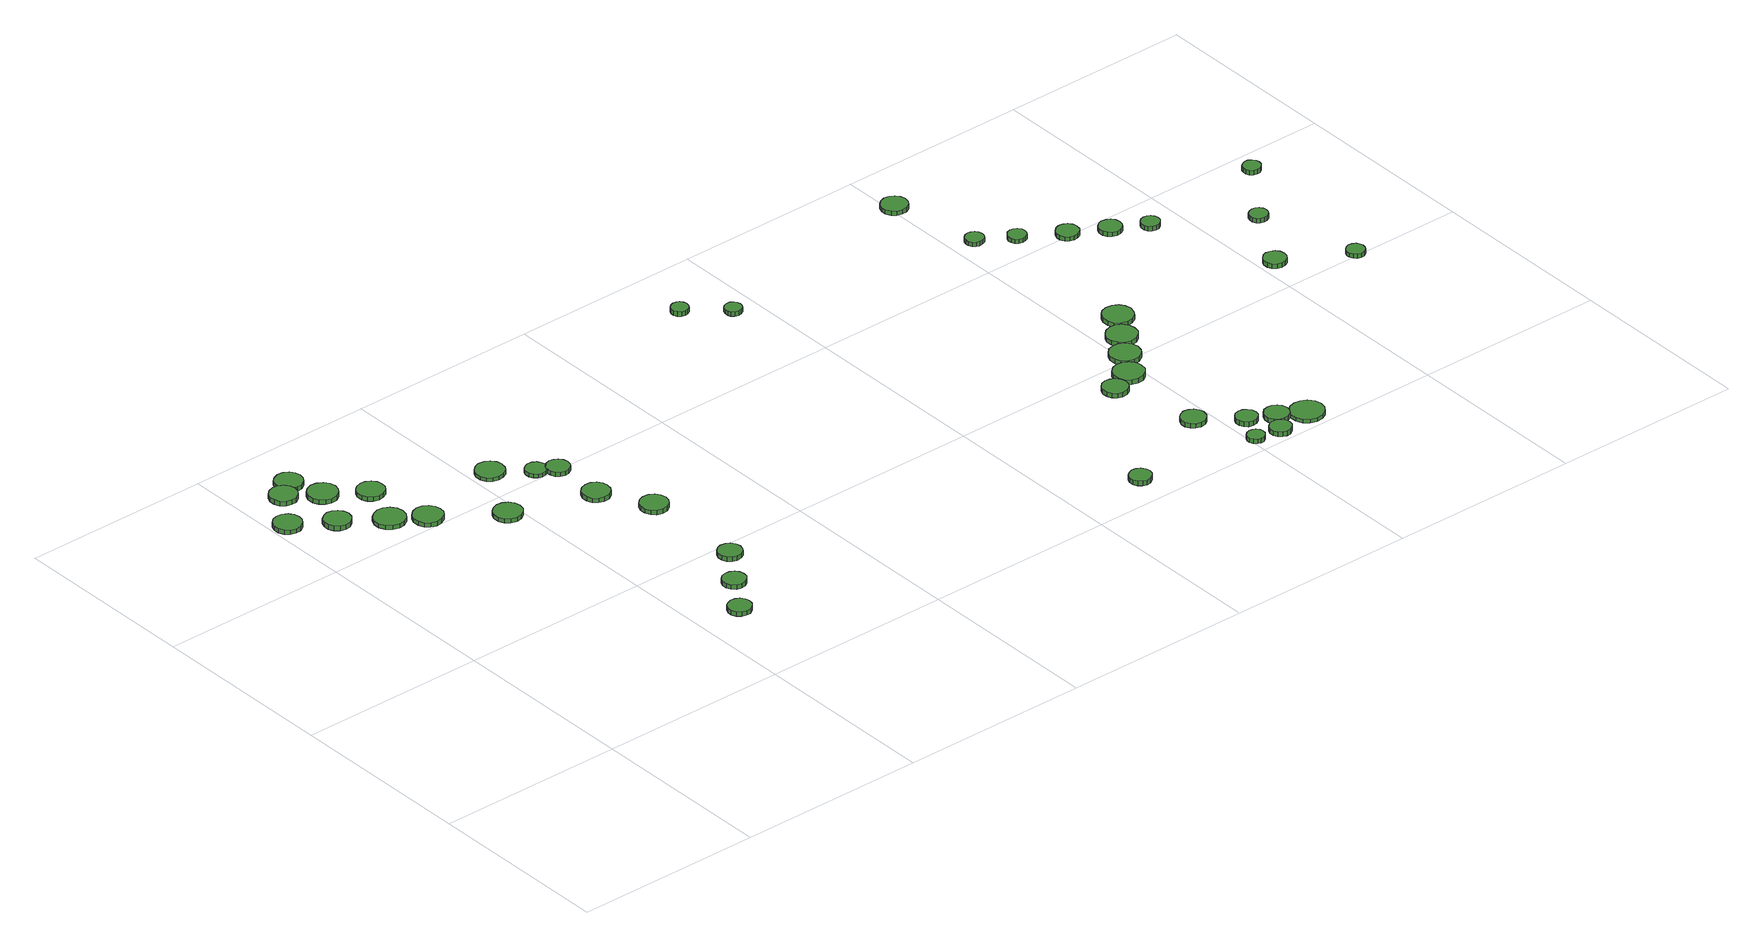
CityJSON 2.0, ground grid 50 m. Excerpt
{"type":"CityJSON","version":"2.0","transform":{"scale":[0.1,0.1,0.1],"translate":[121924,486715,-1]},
"CityObjects":{
"tree1":{"type":"SolitaryVegetationObject","attributes":{"function":"something"},"geometry":[{"type":"MultiSurface","lod":"1","boundaries":[[[0,1,2,3,4,5,6,7,8,9,10,11,12,13,14]],[[15,16,17,18,19,20,21,22,23,24,25,26,27,28,29]],[[0,29,28,1]],[[1,28,27,2]],[[2,27,26,3]],[[3,26,25,4]],[[4,25,24,5]],[[5,24,23,6]],[[6,23,22,7]],[[7,22,21,8]],[[8,21,20,9]],[[9,20,19,10]],[[10,19,18,11]],[[11,18,17,12]],[[12,17,16,13]],[[13,16,15,14]],[[14,15,29,0]]]}]},
"tree2":{"type":"SolitaryVegetationObject","attributes":{"function":"something"},"geometry":[{"type":"MultiSurface","lod":"1","boundaries":[[[30,31,32,33,34,35,36,37,38,39,40,41,42,43,44]],[[45,46,47,48,49,50,51,52,53,54,55,56,57,58,59]],[[30,59,58,31]],[[31,58,57,32]],[[32,57,56,33]],[[33,56,55,34]],[[34,55,54,35]],[[35,54,53,36]],[[36,53,52,37]],[[37,52,51,38]],[[38,51,50,39]],[[39,50,49,40]],[[40,49,48,41]],[[41,48,47,42]],[[42,47,46,43]],[[43,46,45,44]],[[44,45,59,30]]]}]},
"tree3":{"type":"SolitaryVegetationObject","attributes":{"function":"something"},"geometry":[{"type":"MultiSurface","lod":"1","boundaries":[[[60,61,62,63,64,65,66,67,68,69,70,71,72,73,74]],[[75,76,77,78,79,80,81,82,83,84,85,86,87,88,89]],[[60,89,88,61]],[[61,88,87,62]],[[62,87,86,63]],[[63,86,85,64]],[[64,85,84,65]],[[65,84,83,66]],[[66,83,82,67]],[[67,82,81,68]],[[68,81,80,69]],[[69,80,79,70]],[[70,79,78,71]],[[71,78,77,72]],[[72,77,76,73]],[[73,76,75,74]],[[74,75,89,60]]]}]},
"tree4":{"type":"SolitaryVegetationObject","attributes":{"function":"something"},"geometry":[{"type":"MultiSurface","lod":"1","boundaries":[[[90,91,92,93,94,95,96,97,98,99,100,101,102,103,104]],[[105,106,107,108,109,110,111,112,113,114,115,116,117,118,119]],[[90,119,118,91]],[[91,118,117,92]],[[92,117,116,93]],[[93,116,115,94]],[[94,115,114,95]],[[95,114,113,96]],[[96,113,112,97]],[[97,112,111,98]],[[98,111,110,99]],[[99,110,109,100]],[[100,109,108,101]],[[101,108,107,102]],[[102,107,106,103]],[[103,106,105,104]],[[104,105,119,90]]]}]},
"tree5":{"type":"SolitaryVegetationObject","attributes":{"function":"something"},"geometry":[{"type":"MultiSurface","lod":"1","boundaries":[[[120,121,122,123,124,125,126,127,128,129,130,131,132,133,134]],[[135,136,137,138,139,140,141,142,143,144,145,146,147,148,149]],[[120,149,148,121]],[[121,148,147,122]],[[122,147,146,123]],[[123,146,145,124]],[[124,145,144,125]],[[125,144,143,126]],[[126,143,142,127]],[[127,142,141,128]],[[128,141,140,129]],[[129,140,139,130]],[[130,139,138,131]],[[131,138,137,132]],[[132,137,136,133]],[[133,136,135,134]],[[134,135,149,120]]]}]},
"tree6":{"type":"SolitaryVegetationObject","attributes":{"function":"something"},"geometry":[{"type":"MultiSurface","lod":"1","boundaries":[[[150,151,152,153,154,155,156,157,158,159,160,161,162,163,164]],[[165,166,167,168,169,170,171,172,173,174,175,176,177,178,179]],[[150,179,178,151]],[[151,178,177,152]],[[152,177,176,153]],[[153,176,175,154]],[[154,175,174,155]],[[155,174,173,156]],[[156,173,172,157]],[[157,172,171,158]],[[158,171,170,159]],[[159,170,169,160]],[[160,169,168,161]],[[161,168,167,162]],[[162,167,166,163]],[[163,166,165,164]],[[164,165,179,150]]]}]},
"tree7":{"type":"SolitaryVegetationObject","attributes":{"function":"something"},"geometry":[{"type":"MultiSurface","lod":"1","boundaries":[[[180,181,182,183,184,185,186,187,188,189,190,191,192,193,194]],[[195,196,197,198,199,200,201,202,203,204,205,206,207,208,209]],[[180,209,208,181]],[[181,208,207,182]],[[182,207,206,183]],[[183,206,205,184]],[[184,205,204,185]],[[185,204,203,186]],[[186,203,202,187]],[[187,202,201,188]],[[188,201,200,189]],[[189,200,199,190]],[[190,199,198,191]],[[191,198,197,192]],[[192,197,196,193]],[[193,196,195,194]],[[194,195,209,180]]]}]},
"tree8":{"type":"SolitaryVegetationObject","attributes":{"function":"something"},"geometry":[{"type":"MultiSurface","lod":"1","boundaries":[[[210,211,212,213,214,215,216,217,218,219,220,221,222,223,224]],[[225,226,227,228,229,230,231,232,233,234,235,236,237,238,239]],[[210,239,238,211]],[[211,238,237,212]],[[212,237,236,213]],[[213,236,235,214]],[[214,235,234,215]],[[215,234,233,216]],[[216,233,232,217]],[[217,232,231,218]],[[218,231,230,219]],[[219,230,229,220]],[[220,229,228,221]],[[221,228,227,222]],[[222,227,226,223]],[[223,226,225,224]],[[224,225,239,210]]]}]},
"tree9":{"type":"SolitaryVegetationObject","attributes":{"function":"something"},"geometry":[{"type":"MultiSurface","lod":"1","boundaries":[[[240,241,242,243,244,245,246,247,248,249,250,251,252,253,254]],[[255,256,257,258,259,260,261,262,263,264,265,266,267,268,269]],[[240,269,268,241]],[[241,268,267,242]],[[242,267,266,243]],[[243,266,265,244]],[[244,265,264,245]],[[245,264,263,246]],[[246,263,262,247]],[[247,262,261,248]],[[248,261,260,249]],[[249,260,259,250]],[[250,259,258,251]],[[251,258,257,252]],[[252,257,256,253]],[[253,256,255,254]],[[254,255,269,240]]]}]},
"tree10":{"type":"SolitaryVegetationObject","attributes":{"function":"something"},"geometry":[{"type":"MultiSurface","lod":"1","boundaries":[[[270,271,272,273,274,275,276,277,278,279,280,281,282,283,284]],[[285,286,287,288,289,290,291,292,293,294,295,296,297,298,299]],[[270,299,298,271]],[[271,298,297,272]],[[272,297,296,273]],[[273,296,295,274]],[[274,295,294,275]],[[275,294,293,276]],[[276,293,292,277]],[[277,292,291,278]],[[278,291,290,279]],[[279,290,289,280]],[[280,289,288,281]],[[281,288,287,282]],[[282,287,286,283]],[[283,286,285,284]],[[284,285,299,270]]]}]},
"tree11":{"type":"SolitaryVegetationObject","attributes":{"function":"something"},"geometry":[{"type":"MultiSurface","lod":"1","boundaries":[[[300,301,302,303,304,305,306,307,308,309,310,311,312,313,314]],[[315,316,317,318,319,320,321,322,323,324,325,326,327,328,329]],[[300,329,328,301]],[[301,328,327,302]],[[302,327,326,303]],[[303,326,325,304]],[[304,325,324,305]],[[305,324,323,306]],[[306,323,322,307]],[[307,322,321,308]],[[308,321,320,309]],[[309,320,319,310]],[[310,319,318,311]],[[311,318,317,312]],[[312,317,316,313]],[[313,316,315,314]],[[314,315,329,300]]]}]},
"tree12":{"type":"SolitaryVegetationObject","attributes":{"function":"something"},"geometry":[{"type":"MultiSurface","lod":"1","boundaries":[[[330,331,332,333,334,335,336,337,338,339,340,341,342,343,344]],[[345,346,347,348,349,350,351,352,353,354,355,356,357,358,359]],[[330,359,358,331]],[[331,358,357,332]],[[332,357,356,333]],[[333,356,355,334]],[[334,355,354,335]],[[335,354,353,336]],[[336,353,352,337]],[[337,352,351,338]],[[338,351,350,339]],[[339,350,349,340]],[[340,349,348,341]],[[341,348,347,342]],[[342,347,346,343]],[[343,346,345,344]],[[344,345,359,330]]]}]},
"tree13":{"type":"SolitaryVegetationObject","attributes":{"function":"something"},"geometry":[{"type":"MultiSurface","lod":"1","boundaries":[[[360,361,362,363,364,365,366,367,368,369,370,371,372,373,374]],[[375,376,377,378,379,380,381,382,383,384,385,386,387,388,389]],[[360,389,388,361]],[[361,388,387,362]],[[362,387,386,363]],[[363,386,385,364]],[[364,385,384,365]],[[365,384,383,366]],[[366,383,382,367]],[[367,382,381,368]],[[368,381,380,369]],[[369,380,379,370]],[[370,379,378,371]],[[371,378,377,372]],[[372,377,376,373]],[[373,376,375,374]],[[374,375,389,360]]]}]},
"tree14":{"type":"SolitaryVegetationObject","attributes":{"function":"something"},"geometry":[{"type":"MultiSurface","lod":"1","boundaries":[[[390,391,392,393,394,395,396,397,398,399,400,401,402,403,404]],[[405,406,407,408,409,410,411,412,413,414,415,416,417,418,419]],[[390,419,418,391]],[[391,418,417,392]],[[392,417,416,393]],[[393,416,415,394]],[[394,415,414,395]],[[395,414,413,396]],[[396,413,412,397]],[[397,412,411,398]],[[398,411,410,399]],[[399,410,409,400]],[[400,409,408,401]],[[401,408,407,402]],[[402,407,406,403]],[[403,406,405,404]],[[404,405,419,390]]]}]},
"tree15":{"type":"SolitaryVegetationObject","attributes":{"function":"something"},"geometry":[{"type":"MultiSurface","lod":"1","boundaries":[[[420,421,422,423,424,425,426,427,428,429,430,431,432,433,434]],[[435,436,437,438,439,440,441,442,443,444,445,446,447,448,449]],[[420,449,448,421]],[[421,448,447,422]],[[422,447,446,423]],[[423,446,445,424]],[[424,445,444,425]],[[425,444,443,426]],[[426,443,442,427]],[[427,442,441,428]],[[428,441,440,429]],[[429,440,439,430]],[[430,439,438,431]],[[431,438,437,432]],[[432,437,436,433]],[[433,436,435,434]],[[434,435,449,420]]]}]},
"tree16":{"type":"SolitaryVegetationObject","attributes":{"function":"something"},"geometry":[{"type":"MultiSurface","lod":"1","boundaries":[[[450,451,452,453,454,455,456,457,458,459,460,461,462,463,464]],[[465,466,467,468,469,470,471,472,473,474,475,476,477,478,479]],[[450,479,478,451]],[[451,478,477,452]],[[452,477,476,453]],[[453,476,475,454]],[[454,475,474,455]],[[455,474,473,456]],[[456,473,472,457]],[[457,472,471,458]],[[458,471,470,459]],[[459,470,469,460]],[[460,469,468,461]],[[461,468,467,462]],[[462,467,466,463]],[[463,466,465,464]],[[464,465,479,450]]]}]},
"tree17":{"type":"SolitaryVegetationObject","attributes":{"function":"something"},"geometry":[{"type":"MultiSurface","lod":"1","boundaries":[[[480,481,482,483,484,485,486,487,488,489,490,491,492,493,494]],[[495,496,497,498,499,500,501,502,503,504,505,506,507,508,509]],[[480,509,508,481]],[[481,508,507,482]],[[482,507,506,483]],[[483,506,505,484]],[[484,505,504,485]],[[485,504,503,486]],[[486,503,502,487]],[[487,502,501,488]],[[488,501,500,489]],[[489,500,499,490]],[[490,499,498,491]],[[491,498,497,492]],[[492,497,496,493]],[[493,496,495,494]],[[494,495,509,480]]]}]},
"tree18":{"type":"SolitaryVegetationObject","attributes":{"function":"something"},"geometry":[{"type":"MultiSurface","lod":"1","boundaries":[[[510,511,512,513,514,515,516,517,518,519,520,521,522,523,524]],[[525,526,527,528,529,530,531,532,533,534,535,536,537,538,539]],[[510,539,538,511]],[[511,538,537,512]],[[512,537,536,513]],[[513,536,535,514]],[[514,535,534,515]],[[515,534,533,516]],[[516,533,532,517]],[[517,532,531,518]],[[518,531,530,519]],[[519,530,529,520]],[[520,529,528,521]],[[521,528,527,522]],[[522,527,526,523]],[[523,526,525,524]],[[524,525,539,510]]]}]},
"tree19":{"type":"SolitaryVegetationObject","attributes":{"function":"something"},"geometry":[{"type":"MultiSurface","lod":"1","boundaries":[[[540,541,542,543,544,545,546,547,548,549,550,551,552,553,554]],[[555,556,557,558,559,560,561,562,563,564,565,566,567,568,569]],[[540,569,568,541]],[[541,568,567,542]],[[542,567,566,543]],[[543,566,565,544]],[[544,565,564,545]],[[545,564,563,546]],[[546,563,562,547]],[[547,562,561,548]],[[548,561,560,549]],[[549,560,559,550]],[[550,559,558,551]],[[551,558,557,552]],[[552,557,556,553]],[[553,556,555,554]],[[554,555,569,540]]]}]},
"tree20":{"type":"SolitaryVegetationObject","attributes":{"function":"something"},"geometry":[{"type":"MultiSurface","lod":"1","boundaries":[[[570,571,572,573,574,575,576,577,578,579,580,581,582,583,584]],[[585,586,587,588,589,590,591,592,593,594,595,596,597,598,599]],[[570,599,598,571]],[[571,598,597,572]],[[572,597,596,573]],[[573,596,595,574]],[[574,595,594,575]],[[575,594,593,576]],[[576,593,592,577]],[[577,592,591,578]],[[578,591,590,579]],[[579,590,589,580]],[[580,589,588,581]],[[581,588,587,582]],[[582,587,586,583]],[[583,586,585,584]],[[584,585,599,570]]]}]},
"tree21":{"type":"SolitaryVegetationObject","attributes":{"function":"something"},"geometry":[{"type":"MultiSurface","lod":"1","boundaries":[[[600,601,602,603,604,605,606,607,608,609,610,611,612,613,614]],[[615,616,617,618,619,620,621,622,623,624,625,626,627,628,629]],[[600,629,628,601]],[[601,628,627,602]],[[602,627,626,603]],[[603,626,625,604]],[[604,625,624,605]],[[605,624,623,606]],[[606,623,622,607]],[[607,622,621,608]],[[608,621,620,609]],[[609,620,619,610]],[[610,619,618,611]],[[611,618,617,612]],[[612,617,616,613]],[[613,616,615,614]],[[614,615,629,600]]]}]},
"tree22":{"type":"SolitaryVegetationObject","attributes":{"function":"something"},"geometry":[{"type":"MultiSurface","lod":"1","boundaries":[[[630,631,632,633,634,635,636,637,638,639,640,641,642,643,644]],[[645,646,647,648,649,650,651,652,653,654,655,656,657,658,659]],[[630,659,658,631]],[[631,658,657,632]],[[632,657,656,633]],[[633,656,655,634]],[[634,655,654,635]],[[635,654,653,636]],[[636,653,652,637]],[[637,652,651,638]],[[638,651,650,639]],[[639,650,649,640]],[[640,649,648,641]],[[641,648,647,642]],[[642,647,646,643]],[[643,646,645,644]],[[644,645,659,630]]]}]},
"tree23":{"type":"SolitaryVegetationObject","attributes":{"function":"something"},"geometry":[{"type":"MultiSurface","lod":"1","boundaries":[[[660,661,662,663,664,665,666,667,668,669,670,671,672,673,674]],[[675,676,677,678,679,680,681,682,683,684,685,686,687,688,689]],[[660,689,688,661]],[[661,688,687,662]],[[662,687,686,663]],[[663,686,685,664]],[[664,685,684,665]],[[665,684,683,666]],[[666,683,682,667]],[[667,682,681,668]],[[668,681,680,669]],[[669,680,679,670]],[[670,679,678,671]],[[671,678,677,672]],[[672,677,676,673]],[[673,676,675,674]],[[674,675,689,660]]]}]},
"tree24":{"type":"SolitaryVegetationObject","attributes":{"function":"something"},"geometry":[{"type":"MultiSurface","lod":"1","boundaries":[[[690,691,692,693,694,695,696,697,698,699,700,701,702,703,704]],[[705,706,707,708,709,710,711,712,713,714,715,716,717,718,719]],[[690,719,718,691]],[[691,718,717,692]],[[692,717,716,693]],[[693,716,715,694]],[[694,715,714,695]],[[695,714,713,696]],[[696,713,712,697]],[[697,712,711,698]],[[698,711,710,699]],[[699,710,709,700]],[[700,709,708,701]],[[701,708,707,702]],[[702,707,706,703]],[[703,706,705,704]],[[704,705,719,690]]]}]},
"tree25":{"type":"SolitaryVegetationObject","attributes":{"function":"something"},"geometry":[{"type":"MultiSurface","lod":"1","boundaries":[[[720,721,722,723,724,725,726,727,728,729,730,731,732,733,734]],[[735,736,737,738,739,740,741,742,743,744,745,746,747,748,749]],[[720,749,748,721]],[[721,748,747,722]],[[722,747,746,723]],[[723,746,745,724]],[[724,745,744,725]],[[725,744,743,726]],[[726,743,742,727]],[[727,742,741,728]],[[728,741,740,729]],[[729,740,739,730]],[[730,739,738,731]],[[731,738,737,732]],[[732,737,736,733]],[[733,736,735,734]],[[734,735,749,720]]]}]},
"tree26":{"type":"SolitaryVegetationObject","attributes":{"function":"something"},"geometry":[{"type":"MultiSurface","lod":"1","boundaries":[[[750,751,752,753,754,755,756,757,758,759,760,761,762,763,764]],[[765,766,767,768,769,770,771,772,773,774,775,776,777,778,779]],[[750,779,778,751]],[[751,778,777,752]],[[752,777,776,753]],[[753,776,775,754]],[[754,775,774,755]],[[755,774,773,756]],[[756,773,772,757]],[[757,772,771,758]],[[758,771,770,759]],[[759,770,769,760]],[[760,769,768,761]],[[761,768,767,762]],[[762,767,766,763]],[[763,766,765,764]],[[764,765,779,750]]]}]},
"tree27":{"type":"SolitaryVegetationObject","attributes":{"function":"something"},"geometry":[{"type":"MultiSurface","lod":"1","boundaries":[[[780,781,782,783,784,785,786,787,788,789,790,791,792,793,794]],[[795,796,797,798,799,800,801,802,803,804,805,806,807,808,809]],[[780,809,808,781]],[[781,808,807,782]],[[782,807,806,783]],[[783,806,805,784]],[[784,805,804,785]],[[785,804,803,786]],[[786,803,802,787]],[[787,802,801,788]],[[788,801,800,789]],[[789,800,799,790]],[[790,799,798,791]],[[791,798,797,792]],[[792,797,796,793]],[[793,796,795,794]],[[794,795,809,780]]]}]},
"tree28":{"type":"SolitaryVegetationObject","attributes":{"function":"something"},"geometry":[{"type":"MultiSurface","lod":"1","boundaries":[[[810,811,812,813,814,815,816,817,818,819,820,821,822,823,824]],[[825,826,827,828,829,830,831,832,833,834,835,836,837,838,839]],[[810,839,838,811]],[[811,838,837,812]],[[812,837,836,813]],[[813,836,835,814]],[[814,835,834,815]],[[815,834,833,816]],[[816,833,832,817]],[[817,832,831,818]],[[818,831,830,819]],[[819,830,829,820]],[[820,829,828,821]],[[821,828,827,822]],[[822,827,826,823]],[[823,826,825,824]],[[824,825,839,810]]]}]},
"tree29":{"type":"SolitaryVegetationObject","attributes":{"function":"something"},"geometry":[{"type":"MultiSurface","lod":"1","boundaries":[[[840,841,842,843,844,845,846,847,848,849,850,851,852,853,854]],[[855,856,857,858,859,860,861,862,863,864,865,866,867,868,869]],[[840,869,868,841]],[[841,868,867,842]],[[842,867,866,843]],[[843,866,865,844]],[[844,865,864,845]],[[845,864,863,846]],[[846,863,862,847]],[[847,862,861,848]],[[848,861,860,849]],[[849,860,859,850]],[[850,859,858,851]],[[851,858,857,852]],[[852,857,856,853]],[[853,856,855,854]],[[854,855,869,840]]]}]},
"tree30":{"type":"SolitaryVegetationObject","attributes":{"function":"something"},"geometry":[{"type":"MultiSurface","lod":"1","boundaries":[[[870,871,872,873,874,875,876,877,878,879,880,881,882,883,884]],[[885,886,887,888,889,890,891,892,893,894,895,896,897,898,899]],[[870,899,898,871]],[[871,898,897,872]],[[872,897,896,873]],[[873,896,895,874]],[[874,895,894,875]],[[875,894,893,876]],[[876,893,892,877]],[[877,892,891,878]],[[878,891,890,879]],[[879,890,889,880]],[[880,889,888,881]],[[881,888,887,882]],[[882,887,886,883]],[[883,886,885,884]],[[884,885,899,870]]]}]},
"tree31":{"type":"SolitaryVegetationObject","attributes":{"function":"something"},"geometry":[{"type":"MultiSurface","lod":"1","boundaries":[[[900,901,902,903,904,905,906,907,908,909,910,911,912,913,914]],[[915,916,917,918,919,920,921,922,923,924,925,926,927,928,929]],[[900,929,928,901]],[[901,928,927,902]],[[902,927,926,903]],[[903,926,925,904]],[[904,925,924,905]],[[905,924,923,906]],[[906,923,922,907]],[[907,922,921,908]],[[908,921,920,909]],[[909,920,919,910]],[[910,919,918,911]],[[911,918,917,912]],[[912,917,916,913]],[[913,916,915,914]],[[914,915,929,900]]]}]},
"tree32":{"type":"SolitaryVegetationObject","attributes":{"function":"something"},"geometry":[{"type":"MultiSurface","lod":"1","boundaries":[[[930,931,932,933,934,935,936,937,938,939,940,941,942,943,944]],[[945,946,947,948,949,950,951,952,953,954,955,956,957,958,959]],[[930,959,958,931]],[[931,958,957,932]],[[932,957,956,933]],[[933,956,955,934]],[[934,955,954,935]],[[935,954,953,936]],[[936,953,952,937]],[[937,952,951,938]],[[938,951,950,939]],[[939,950,949,940]],[[940,949,948,941]],[[941,948,947,942]],[[942,947,946,943]],[[943,946,945,944]],[[944,945,959,930]]]}]},
"tree33":{"type":"SolitaryVegetationObject","attributes":{"function":"something"},"geometry":[{"type":"MultiSurface","lod":"1","boundaries":[[[960,961,962,963,964,965,966,967,968,969,970,971,972,973,974]],[[975,976,977,978,979,980,981,982,983,984,985,986,987,988,989]],[[960,989,988,961]],[[961,988,987,962]],[[962,987,986,963]],[[963,986,985,964]],[[964,985,984,965]],[[965,984,983,966]],[[966,983,982,967]],[[967,982,981,968]],[[968,981,980,969]],[[969,980,979,970]],[[970,979,978,971]],[[971,978,977,972]],[[972,977,976,973]],[[973,976,975,974]],[[974,975,989,960]]]}]},
"tree34":{"type":"SolitaryVegetationObject","attributes":{"function":"something"},"geometry":[{"type":"MultiSurface","lod":"1","boundaries":[[[990,991,992,993,994,995,996,997,998,999,1000,1001,1002,1003,1004]],[[1005,1006,1007,1008,1009,1010,1011,1012,1013,1014,1015,1016,1017,1018,1019]],[[990,1019,1018,991]],[[991,1018,1017,992]],[[992,1017,1016,993]],[[993,1016,1015,994]],[[994,1015,1014,995]],[[995,1014,1013,996]],[[996,1013,1012,997]],[[997,1012,1011,998]],[[998,1011,1010,999]],[[999,1010,1009,1000]],[[1000,1009,1008,1001]],[[1001,1008,1007,1002]],[[1002,1007,1006,1003]],[[1003,1006,1005,1004]],[[1004,1005,1019,990]]]}]},
"tree35":{"type":"SolitaryVegetationObject","attributes":{"function":"something"},"geometry":[{"type":"MultiSurface","lod":"1","boundaries":[[[1020,1021,1022,1023,1024,1025,1026,1027,1028,1029,1030,1031,1032,1033,1034]],[[1035,1036,1037,1038,1039,1040,1041,1042,1043,1044,1045,1046,1047,1048,1049]],[[1020,1049,1048,1021]],[[1021,1048,1047,1022]],[[1022,1047,1046,1023]],[[1023,1046,1045,1024]],[[1024,1045,1044,1025]],[[1025,1044,1043,1026]],[[1026,1043,1042,1027]],[[1027,1042,1041,1028]],[[1028,1041,1040,1029]],[[1029,1040,1039,1030]],[[1030,1039,1038,1031]],[[1031,1038,1037,1032]],[[1032,1037,1036,1033]],[[1033,1036,1035,1034]],[[1034,1035,1049,1020]]]}]},
"tree36":{"type":"SolitaryVegetationObject","attributes":{"function":"something"},"geometry":[{"type":"MultiSurface","lod":"1","boundaries":[[[1050,1051,1052,1053,1054,1055,1056,1057,1058,1059,1060,1061,1062,1063,1064]],[[1065,1066,1067,1068,1069,1070,1071,1072,1073,1074,1075,1076,1077,1078,1079]],[[1050,1079,1078,1051]],[[1051,1078,1077,1052]],[[1052,1077,1076,1053]],[[1053,1076,1075,1054]],[[1054,1075,1074,1055]],[[1055,1074,1073,1056]],[[1056,1073,1072,1057]],[[1057,1072,1071,1058]],[[1058,1071,1070,1059]],[[1059,1070,1069,1060]],[[1060,1069,1068,1061]],[[1061,1068,1067,1062]],[[1062,1067,1066,1063]],[[1063,1066,1065,1064]],[[1064,1065,1079,1050]]]}]},
"tree37":{"type":"SolitaryVegetationObject","attributes":{"function":"something"},"geometry":[{"type":"MultiSurface","lod":"1","boundaries":[[[1080,1081,1082,1083,1084,1085,1086,1087,1088,1089,1090,1091,1092,1093,1094]],[[1095,1096,1097,1098,1099,1100,1101,1102,1103,1104,1105,1106,1107,1108,1109]],[[1080,1109,1108,1081]],[[1081,1108,1107,1082]],[[1082,1107,1106,1083]],[[1083,1106,1105,1084]],[[1084,1105,1104,1085]],[[1085,1104,1103,1086]],[[1086,1103,1102,1087]],[[1087,1102,1101,1088]],[[1088,1101,1100,1089]],[[1089,1100,1099,1090]],[[1090,1099,1098,1091]],[[1091,1098,1097,1092]],[[1092,1097,1096,1093]],[[1093,1096,1095,1094]],[[1094,1095,1109,1080]]]}]},
"tree38":{"type":"SolitaryVegetationObject","attributes":{"function":"something"},"geometry":[{"type":"MultiSurface","lod":"1","boundaries":[[[1110,1111,1112,1113,1114,1115,1116,1117,1118,1119,1120,1121,1122,1123,1124]],[[1125,1126,1127,1128,1129,1130,1131,1132,1133,1134,1135,1136,1137,1138,1139]],[[1110,1139,1138,1111]],[[1111,1138,1137,1112]],[[1112,1137,1136,1113]],[[1113,1136,1135,1114]],[[1114,1135,1134,1115]],[[1115,1134,1133,1116]],[[1116,1133,1132,1117]],[[1117,1132,1131,1118]],[[1118,1131,1130,1119]],[[1119,1130,1129,1120]],[[1120,1129,1128,1121]],[[1121,1128,1127,1122]],[[1122,1127,1126,1123]],[[1123,1126,1125,1124]],[[1124,1125,1139,1110]]]}]},
"tree39":{"type":"SolitaryVegetationObject","attributes":{"function":"something"},"geometry":[{"type":"MultiSurface","lod":"1","boundaries":[[[1140,1141,1142,1143,1144,1145,1146,1147,1148,1149,1150,1151,1152,1153,1154]],[[1155,1156,1157,1158,1159,1160,1161,1162,1163,1164,1165,1166,1167,1168,1169]],[[1140,1169,1168,1141]],[[1141,1168,1167,1142]],[[1142,1167,1166,1143]],[[1143,1166,1165,1144]],[[1144,1165,1164,1145]],[[1145,1164,1163,1146]],[[1146,1163,1162,1147]],[[1147,1162,1161,1148]],[[1148,1161,1160,1149]],[[1149,1160,1159,1150]],[[1150,1159,1158,1151]],[[1151,1158,1157,1152]],[[1152,1157,1156,1153]],[[1153,1156,1155,1154]],[[1154,1155,1169,1140]]]}]},
"tree40":{"type":"SolitaryVegetationObject","attributes":{"function":"something"},"geometry":[{"type":"MultiSurface","lod":"1","boundaries":[[[1170,1171,1172,1173,1174,1175,1176,1177,1178,1179,1180,1181,1182,1183,1184]],[[1185,1186,1187,1188,1189,1190,1191,1192,1193,1194,1195,1196,1197,1198,1199]],[[1170,1199,1198,1171]],[[1171,1198,1197,1172]],[[1172,1197,1196,1173]],[[1173,1196,1195,1174]],[[1174,1195,1194,1175]],[[1175,1194,1193,1176]],[[1176,1193,1192,1177]],[[1177,1192,1191,1178]],[[1178,1191,1190,1179]],[[1179,1190,1189,1180]],[[1180,1189,1188,1181]],[[1181,1188,1187,1182]],[[1182,1187,1186,1183]],[[1183,1186,1185,1184]],[[1184,1185,1199,1170]]]}]},
"tree41":{"type":"SolitaryVegetationObject","attributes":{"function":"something"},"geometry":[{"type":"MultiSurface","lod":"1","boundaries":[[[1200,1201,1202,1203,1204,1205,1206,1207,1208,1209,1210,1211,1212,1213,1214]],[[1215,1216,1217,1218,1219,1220,1221,1222,1223,1224,1225,1226,1227,1228,1229]],[[1200,1229,1228,1201]],[[1201,1228,1227,1202]],[[1202,1227,1226,1203]],[[1203,1226,1225,1204]],[[1204,1225,1224,1205]],[[1205,1224,1223,1206]],[[1206,1223,1222,1207]],[[1207,1222,1221,1208]],[[1208,1221,1220,1209]],[[1209,1220,1219,1210]],[[1210,1219,1218,1211]],[[1211,1218,1217,1212]],[[1212,1217,1216,1213]],[[1213,1216,1215,1214]],[[1214,1215,1229,1200]]]}]}
},
"vertices":[
[78,1224,19],[75,1239,19],[66,1251,19],[53,1259,19],[38,1260,19],[24,1256,19],[13,1246,19],[7,1232,19],[7,1217,19],[13,1203,19],[24,1193,19],[38,1189,19],[53,1190,19],[66,1198,19],[75,1210,19],[75,1210,7],[66,1198,7],[53,1190,7],[38,1189,7],[24,1193,7],[13,1203,7],[7,1217,7],[7,1232,7],[13,1246,7],[24,1256,7],[38,1260,7],[53,1259,7],[66,1251,7],[75,1239,7],[78,1224,7],
[175,1160,20],[172,1174,20],[163,1186,20],[151,1193,20],[137,1195,20],[123,1190,20],[112,1181,20],[106,1168,20],[106,1153,20],[112,1140,20],[123,1130,20],[137,1126,20],[151,1127,20],[163,1135,20],[172,1146,20],[172,1146,7],[163,1135,7],[151,1127,7],[137,1126,7],[123,1130,7],[112,1140,7],[106,1153,7],[106,1168,7],[112,1181,7],[123,1190,7],[137,1195,7],[151,1193,7],[163,1186,7],[172,1174,7],[175,1160,7],
[149,1324,20],[146,1338,20],[137,1350,20],[124,1358,20],[110,1359,20],[96,1355,20],[85,1345,20],[79,1331,20],[79,1317,20],[85,1303,20],[96,1293,20],[110,1289,20],[124,1290,20],[137,1298,20],[146,1310,20],[146,1310,7],[137,1298,7],[124,1290,7],[110,1289,7],[96,1293,7],[85,1303,7],[79,1317,7],[79,1331,7],[85,1345,7],[96,1355,7],[110,1359,7],[124,1358,7],[137,1350,7],[146,1338,7],[149,1324,7],
[280,1088,19],[277,1105,19],[267,1118,19],[252,1127,19],[236,1129,19],[220,1123,19],[207,1112,19],[200,1097,19],[200,1080,19],[207,1065,19],[220,1053,19],[236,1048,19],[252,1050,19],[267,1058,19],[277,1072,19],[277,1072,8],[267,1058,8],[252,1050,8],[236,1048,8],[220,1053,8],[207,1065,8],[200,1080,8],[200,1097,8],[207,1112,8],[220,1123,8],[236,1129,8],[252,1127,8],[267,1118,8],[277,1105,8],[280,1088,8],
[196,1360,19],[193,1375,19],[184,1387,19],[171,1395,19],[156,1396,19],[142,1391,19],[131,1382,19],[125,1368,19],[125,1353,19],[131,1339,19],[142,1329,19],[156,1325,19],[171,1326,19],[184,1334,19],[193,1346,19],[193,1346,7],[184,1334,7],[171,1326,7],[156,1325,7],[142,1329,7],[131,1339,7],[125,1353,7],[125,1368,7],[131,1382,7],[142,1391,7],[156,1396,7],[171,1395,7],[184,1387,7],[193,1375,7],[196,1360,7],
[229,1272,19],[225,1288,19],[216,1301,19],[202,1309,19],[186,1311,19],[171,1306,19],[159,1295,19],[152,1280,19],[152,1264,19],[159,1250,19],[171,1239,19],[186,1234,19],[202,1236,19],[216,1244,19],[225,1257,19],[225,1257,7],[216,1244,7],[202,1236,7],[186,1234,7],[171,1239,7],[159,1250,7],[152,1264,7],[152,1280,7],[159,1295,7],[171,1306,7],[186,1311,7],[202,1309,7],[216,1301,7],[225,1288,7],[229,1272,7],
[353,1038,19],[350,1053,19],[341,1066,19],[327,1074,19],[311,1076,19],[296,1071,19],[284,1060,19],[278,1046,19],[278,1030,19],[284,1015,19],[296,1005,19],[311,1000,19],[327,1002,19],[341,1010,19],[350,1022,19],[350,1022,7],[341,1010,7],[327,1002,7],[311,1000,7],[296,1005,7],[284,1015,7],[278,1030,7],[278,1046,7],[284,1060,7],[296,1071,7],[311,1076,7],[327,1074,7],[341,1066,7],[350,1053,7],[353,1038,7],
[318,1207,19],[315,1222,19],[306,1233,19],[293,1241,19],[279,1242,19],[265,1238,19],[254,1228,19],[248,1215,19],[248,1200,19],[254,1186,19],[265,1177,19],[279,1172,19],[293,1174,19],[306,1181,19],[315,1193,19],[315,1193,7],[306,1181,7],[293,1174,7],[279,1172,7],[265,1177,7],[254,1186,7],[248,1200,7],[248,1215,7],[254,1228,7],[265,1238,7],[279,1242,7],[293,1241,7],[306,1233,7],[315,1222,7],[318,1207,7],
[648,267,19],[646,279,19],[638,290,19],[627,296,19],[615,297,19],[603,293,19],[593,285,19],[588,273,19],[588,261,19],[593,249,19],[603,241,19],[615,237,19],[627,238,19],[638,244,19],[646,255,19],[646,255,7],[638,244,7],[627,238,7],[615,237,7],[603,241,7],[593,249,7],[588,261,7],[588,273,7],[593,285,7],[603,293,7],[615,297,7],[627,296,7],[638,290,7],[646,279,7],[648,267,7],
[505,930,18],[502,945,18],[493,957,18],[480,965,18],[465,967,18],[450,962,18],[439,952,18],[432,938,18],[432,922,18],[439,908,18],[450,898,18],[465,893,18],[480,895,18],[493,903,18],[502,915,18],[502,915,7],[493,903,7],[480,895,7],[465,893,7],[450,898,7],[439,908,7],[432,922,7],[432,938,7],[439,952,7],[450,962,7],[465,967,7],[480,965,7],[493,957,7],[502,945,7],[505,930,7],
[714,364,19],[712,377,19],[704,387,19],[693,393,19],[681,394,19],[669,391,19],[659,382,19],[654,371,19],[654,358,19],[659,347,19],[669,338,19],[681,334,19],[693,336,19],[704,342,19],[712,352,19],[712,352,7],[704,342,7],[693,336,7],[681,334,7],[669,338,7],[659,347,7],[654,358,7],[654,371,7],[659,382,7],[669,391,7],[681,394,7],[693,393,7],[704,387,7],[712,377,7],[714,364,7],
[588,1093,18],[585,1108,18],[576,1121,18],[563,1128,18],[547,1130,18],[533,1125,18],[521,1115,18],[515,1101,18],[515,1085,18],[521,1071,18],[533,1061,18],[547,1056,18],[563,1058,18],[576,1065,18],[585,1078,18],[585,1078,8],[576,1065,8],[563,1058,8],[547,1056,8],[533,1061,8],[521,1071,8],[515,1085,8],[515,1101,8],[521,1115,8],[533,1125,8],[547,1130,8],[563,1128,8],[576,1121,8],[585,1108,8],[588,1093,8],
[785,463,19],[782,475,19],[775,486,19],[764,492,19],[751,494,19],[739,490,19],[729,481,19],[724,469,19],[724,457,19],[729,445,19],[739,436,19],[751,432,19],[764,434,19],[775,440,19],[782,451,19],[782,451,7],[775,440,7],[764,434,7],[751,432,7],[739,436,7],[729,445,7],[724,457,7],[724,469,7],[729,481,7],[739,490,7],[751,494,7],[764,492,7],[775,486,7],[782,475,7],[785,463,7],
[717,863,19],[714,877,19],[706,889,19],[693,897,19],[678,898,19],[664,894,19],[653,884,19],[647,870,19],[647,856,19],[653,842,19],[664,832,19],[678,828,19],[693,829,19],[706,837,19],[714,848,19],[714,848,7],[706,837,7],[693,829,7],[678,828,7],[664,832,7],[653,842,7],[647,856,7],[647,870,7],[653,884,7],[664,894,7],[678,898,7],[693,897,7],[706,889,7],[714,877,7],[717,863,7],
[665,1028,18],[662,1039,18],[656,1048,18],[646,1054,18],[634,1055,18],[624,1052,18],[615,1044,18],[610,1034,18],[610,1022,18],[615,1012,18],[624,1004,18],[634,1001,18],[646,1002,18],[656,1007,18],[662,1017,18],[662,1017,8],[656,1007,8],[646,1002,8],[634,1001,8],[624,1004,8],[615,1012,8],[610,1022,8],[610,1034,8],[615,1044,8],[624,1052,8],[634,1055,8],[646,1054,8],[656,1048,8],[662,1039,8],[665,1028,8],
[788,736,19],[785,750,19],[776,762,19],[763,770,19],[748,771,19],[734,767,19],[723,757,19],[717,743,19],[717,728,19],[723,714,19],[734,704,19],[748,700,19],[763,701,19],[776,709,19],[785,721,19],[785,721,7],[776,709,7],[763,701,7],[748,700,7],[734,704,7],[723,714,7],[717,728,7],[717,743,7],[723,757,7],[734,767,7],[748,771,7],[763,770,7],[776,762,7],[785,750,7],[788,736,7],
[712,1001,19],[709,1013,19],[702,1023,19],[691,1029,19],[679,1031,19],[667,1027,19],[658,1018,19],[653,1007,19],[653,995,19],[658,983,19],[667,975,19],[679,971,19],[691,972,19],[702,979,19],[709,989,19],[709,989,8],[702,979,8],[691,972,8],[679,971,8],[667,975,8],[658,983,8],[653,995,8],[653,1007,8],[658,1018,8],[667,1027,8],[679,1031,8],[691,1029,8],[702,1023,8],[709,1013,8],[712,1001,8],
[1719,82,27],[1716,93,27],[1709,103,27],[1699,109,27],[1687,110,27],[1676,106,27],[1667,99,27],[1662,88,27],[1662,76,27],[1667,65,27],[1676,57,27],[1687,53,27],[1699,55,27],[1709,61,27],[1716,70,27],[1716,70,14],[1709,61,14],[1699,55,14],[1687,53,14],[1676,57,14],[1667,65,14],[1662,76,14],[1662,88,14],[1667,99,14],[1676,106,14],[1687,110,14],[1699,109,14],[1709,103,14],[1716,93,14],[1719,82,14],
[1352,1326,32],[1350,1335,32],[1345,1343,32],[1337,1347,32],[1328,1348,32],[1319,1345,32],[1312,1339,32],[1308,1331,32],[1308,1321,32],[1312,1313,32],[1319,1306,32],[1328,1304,32],[1337,1305,32],[1345,1309,32],[1350,1317,32],[1350,1317,19],[1345,1309,19],[1337,1305,19],[1328,1304,19],[1319,1306,19],[1312,1313,19],[1308,1321,19],[1308,1331,19],[1312,1339,19],[1319,1345,19],[1328,1348,19],[1337,1347,19],[1345,1343,19],[1350,1335,19],[1352,1326,19],
[1446,1243,33],[1444,1252,33],[1439,1259,33],[1431,1264,33],[1422,1265,33],[1413,1262,33],[1406,1256,33],[1403,1248,33],[1403,1238,33],[1406,1230,33],[1413,1224,33],[1422,1221,33],[1431,1222,33],[1439,1227,33],[1444,1234,33],[1444,1234,21],[1439,1227,21],[1431,1222,21],[1422,1221,21],[1413,1224,21],[1406,1230,21],[1403,1238,21],[1403,1248,21],[1406,1256,21],[1413,1262,21],[1422,1265,21],[1431,1264,21],[1439,1259,21],[1444,1252,21],[1446,1243,21],
[1979,194,27],[1976,207,27],[1968,218,27],[1957,224,27],[1944,226,27],[1931,221,27],[1921,213,27],[1915,200,27],[1915,187,27],[1921,175,27],[1931,166,27],[1944,162,27],[1957,163,27],[1968,170,27],[1976,180,27],[1976,180,15],[1968,170,15],[1957,163,15],[1944,162,15],[1931,166,15],[1921,175,15],[1915,187,15],[1915,200,15],[1921,213,15],[1931,221,15],[1944,226,15],[1957,224,15],[1968,218,15],[1976,207,15],[1979,194,15],
[1925,412,27],[1922,425,27],[1914,437,27],[1902,443,27],[1888,445,27],[1875,441,27],[1865,431,27],[1860,419,27],[1860,405,27],[1865,393,27],[1875,383,27],[1888,379,27],[1902,381,27],[1914,387,27],[1922,399,27],[1922,399,15],[1914,387,15],[1902,381,15],[1888,379,15],[1875,383,15],[1865,393,15],[1860,405,15],[1860,419,15],[1865,431,15],[1875,441,15],[1888,445,15],[1902,443,15],[1914,437,15],[1922,425,15],[1925,412,15],
[2033,42,26],[2031,51,26],[2025,59,26],[2017,63,26],[2008,64,26],[1999,61,26],[1992,55,26],[1988,47,26],[1988,37,26],[1992,29,26],[1999,22,26],[2008,19,26],[2017,20,26],[2025,25,26],[2031,33,26],[2031,33,14],[2025,25,14],[2017,20,14],[2008,19,14],[1999,22,14],[1992,29,14],[1988,37,14],[1988,47,14],[1992,55,14],[1999,61,14],[2008,64,14],[2017,63,14],[2025,59,14],[2031,51,14],[2033,42,14],
[2075,119,24],[2073,131,24],[2066,140,24],[2056,146,24],[2044,147,24],[2033,144,24],[2025,136,24],[2020,125,24],[2020,114,24],[2025,103,24],[2033,95,24],[2044,92,24],[2056,93,24],[2066,99,24],[2073,108,24],[2073,108,11],[2066,99,11],[2056,93,11],[2044,92,11],[2033,95,11],[2025,103,11],[2020,114,11],[2020,125,11],[2025,136,11],[2033,144,11],[2044,147,11],[2056,146,11],[2066,140,11],[2073,131,11],[2075,119,11],
[2107,34,25],[2105,45,25],[2098,54,25],[2088,60,25],[2076,61,25],[2066,58,25],[2057,50,25],[2052,39,25],[2052,28,25],[2057,17,25],[2066,10,25],[2076,6,25],[2088,7,25],[2098,13,25],[2105,22,25],[2105,22,12],[2098,13,12],[2088,7,12],[2076,6,12],[2066,10,12],[2057,17,12],[2052,28,12],[2052,39,12],[2057,50,12],[2066,58,12],[2076,61,12],[2088,60,12],[2098,54,12],[2105,45,12],[2107,34,12],
[1997,441,28],[1994,457,28],[1984,470,28],[1970,478,28],[1953,480,28],[1938,475,28],[1925,464,28],[1919,449,28],[1919,432,28],[1925,417,28],[1938,406,28],[1953,401,28],[1970,403,28],[1984,411,28],[1994,424,28],[1994,424,15],[1984,411,15],[1970,403,15],[1953,401,15],[1938,406,15],[1925,417,15],[1919,432,15],[1919,449,15],[1925,464,15],[1938,475,15],[1953,480,15],[1970,478,15],[1984,470,15],[1994,457,15],[1997,441,15],
[2144,87,23],[2141,100,23],[2134,110,23],[2122,117,23],[2109,118,23],[2096,114,23],[2087,105,23],[2081,93,23],[2081,80,23],[2087,68,23],[2096,59,23],[2109,55,23],[2122,56,23],[2134,63,23],[2141,74,23],[2141,74,11],[2134,63,11],[2122,56,11],[2109,55,11],[2096,59,11],[2087,68,11],[2081,80,11],[2081,93,11],[2087,105,11],[2096,114,11],[2109,118,11],[2122,117,11],[2134,110,11],[2141,100,11],[2144,87,11],
[2042,507,29],[2038,523,29],[2029,536,29],[2014,545,29],[1998,546,29],[1982,541,29],[1970,530,29],[1964,515,29],[1964,499,29],[1970,484,29],[1982,473,29],[1998,468,29],[2014,469,29],[2029,478,29],[2038,491,29],[2038,491,17],[2029,478,17],[2014,469,17],[1998,468,17],[1982,473,17],[1970,484,17],[1964,499,17],[1964,515,17],[1970,530,17],[1982,541,17],[1998,546,17],[2014,545,17],[2029,536,17],[2038,523,17],[2042,507,17],
[2218,51,21],[2214,68,21],[2203,83,21],[2188,91,21],[2170,93,21],[2153,88,21],[2140,76,21],[2133,60,21],[2133,42,21],[2140,26,21],[2153,14,21],[2170,8,21],[2188,10,21],[2203,19,21],[2214,33,21],[2214,33,11],[2203,19,11],[2188,10,11],[2170,8,11],[2153,14,11],[2140,26,11],[2133,42,11],[2133,60,11],[2140,76,11],[2153,88,11],[2170,93,11],[2188,91,11],[2203,83,11],[2214,68,11],[2218,51,11],
[2086,571,31],[2083,587,31],[2073,601,31],[2059,609,31],[2043,610,31],[2027,605,31],[2015,594,31],[2008,579,31],[2008,563,31],[2015,548,31],[2027,537,31],[2043,532,31],[2059,534,31],[2073,542,31],[2083,555,31],[2083,555,19],[2073,542,19],[2059,534,19],[2043,532,19],[2027,537,19],[2015,548,19],[2008,563,19],[2008,579,19],[2015,594,19],[2027,605,19],[2043,610,19],[2059,609,19],[2073,601,19],[2083,587,19],[2086,571,19],
[2132,639,33],[2128,655,33],[2119,668,33],[2104,676,33],[2088,678,33],[2072,673,33],[2060,662,33],[2054,647,33],[2054,631,33],[2060,616,33],[2072,605,33],[2088,599,33],[2104,601,33],[2119,609,33],[2128,623,33],[2128,623,21],[2119,609,21],[2104,601,21],[2088,599,21],[2072,605,21],[2060,616,21],[2054,631,21],[2054,647,21],[2060,662,21],[2072,673,21],[2088,678,21],[2104,676,21],[2119,668,21],[2128,655,21],[2132,639,21],
[2069,1103,38],[2067,1113,38],[2061,1121,38],[2052,1126,38],[2042,1127,38],[2033,1124,38],[2026,1117,38],[2022,1108,38],[2022,1098,38],[2026,1089,38],[2033,1083,38],[2042,1080,38],[2052,1081,38],[2061,1085,38],[2067,1093,38],[2067,1093,26],[2061,1085,26],[2052,1081,26],[2042,1080,26],[2033,1083,26],[2026,1089,26],[2022,1098,26],[2022,1108,26],[2026,1117,26],[2033,1124,26],[2042,1127,26],[2052,1126,26],[2061,1121,26],[2067,1113,26],[2069,1103,26],
[2032,1338,35],[2029,1352,35],[2021,1363,35],[2009,1370,35],[1995,1372,35],[1981,1367,35],[1971,1358,35],[1965,1345,35],[1965,1331,35],[1971,1318,35],[1981,1309,35],[1995,1305,35],[2009,1306,35],[2021,1313,35],[2029,1324,35],[2029,1324,23],[2021,1313,23],[2009,1306,23],[1995,1305,23],[1981,1309,23],[1971,1318,23],[1965,1331,23],[1965,1345,23],[1971,1358,23],[1981,1367,23],[1995,1372,23],[2009,1370,23],[2021,1363,23],[2029,1352,23],[2032,1338,23],
[2155,1050,37],[2153,1060,37],[2147,1068,37],[2138,1073,37],[2129,1074,37],[2119,1071,37],[2112,1064,37],[2108,1055,37],[2108,1045,37],[2112,1036,37],[2119,1030,37],[2129,1027,37],[2138,1028,37],[2147,1033,37],[2153,1041,37],[2153,1041,25],[2147,1033,25],[2138,1028,25],[2129,1027,25],[2119,1030,25],[2112,1036,25],[2108,1045,25],[2108,1055,25],[2112,1064,25],[2119,1071,25],[2129,1074,25],[2138,1073,25],[2147,1068,25],[2153,1060,25],[2155,1050,25],
[2261,987,36],[2259,999,36],[2252,1009,36],[2241,1015,36],[2229,1016,36],[2218,1012,36],[2209,1004,36],[2204,993,36],[2204,981,36],[2209,970,36],[2218,962,36],[2229,958,36],[2241,960,36],[2252,966,36],[2259,975,36],[2259,975,24],[2252,966,24],[2241,960,24],[2229,958,24],[2218,962,24],[2209,970,24],[2204,981,24],[2204,993,24],[2209,1004,24],[2218,1012,24],[2229,1016,24],[2241,1015,24],[2252,1009,24],[2259,999,24],[2261,987,24],
[2351,939,35],[2349,951,35],[2342,960,35],[2331,966,35],[2319,968,35],[2308,964,35],[2299,956,35],[2294,945,35],[2294,933,35],[2299,922,35],[2308,914,35],[2319,910,35],[2331,911,35],[2342,917,35],[2349,927,35],[2349,927,23],[2342,917,23],[2331,911,23],[2319,910,23],[2308,914,23],[2299,922,23],[2294,933,23],[2294,945,23],[2299,956,23],[2308,964,23],[2319,968,23],[2331,966,23],[2342,960,23],[2349,951,23],[2351,939,23],
[2431,894,35],[2429,903,35],[2423,911,35],[2415,916,35],[2405,917,35],[2395,914,35],[2388,908,35],[2384,899,35],[2384,889,35],[2388,880,35],[2395,873,35],[2405,870,35],[2415,871,35],[2423,876,35],[2429,884,35],[2429,884,22],[2423,876,22],[2415,871,22],[2405,870,22],[2395,873,22],[2388,880,22],[2384,889,22],[2384,899,22],[2388,908,22],[2395,914,22],[2405,917,22],[2415,916,22],[2423,911,22],[2429,903,22],[2431,894,22],
[2558,587,34],[2556,599,34],[2549,608,34],[2538,614,34],[2526,616,34],[2515,612,34],[2506,604,34],[2501,593,34],[2501,581,34],[2506,570,34],[2515,562,34],[2526,558,34],[2538,559,34],[2549,565,34],[2556,575,34],[2556,575,21],[2549,565,21],[2538,559,21],[2526,558,21],[2515,562,21],[2506,570,21],[2501,581,21],[2501,593,21],[2506,604,21],[2515,612,21],[2526,616,21],[2538,614,21],[2549,608,21],[2556,599,21],[2558,587,21],
[2722,495,33],[2720,504,33],[2715,512,33],[2706,517,33],[2696,518,33],[2687,515,33],[2680,508,33],[2676,499,33],[2676,490,33],[2680,481,33],[2687,474,33],[2696,471,33],[2706,472,33],[2715,477,33],[2720,485,33],[2720,485,21],[2715,477,21],[2706,472,21],[2696,471,21],[2687,474,21],[2680,481,21],[2676,490,21],[2676,499,21],[2680,508,21],[2687,515,21],[2696,518,21],[2706,517,21],[2715,512,21],[2720,504,21],[2722,495,21],
[2648,758,34],[2646,767,34],[2640,775,34],[2632,780,34],[2622,781,34],[2612,778,34],[2605,772,34],[2601,763,34],[2601,753,34],[2605,744,34],[2612,737,34],[2622,734,34],[2632,735,34],[2640,740,34],[2646,748,34],[2646,748,21],[2640,740,21],[2632,735,21],[2622,734,21],[2612,737,21],[2605,744,21],[2601,753,21],[2601,763,21],[2605,772,21],[2612,778,21],[2622,781,21],[2632,780,21],[2640,775,21],[2646,767,21],[2648,758,21],
[2769,927,33],[2767,936,33],[2761,944,33],[2753,949,33],[2744,950,33],[2735,947,33],[2727,940,33],[2724,932,33],[2724,922,33],[2727,914,33],[2735,907,33],[2744,904,33],[2753,905,33],[2761,910,33],[2767,918,33],[2767,918,20],[2761,910,20],[2753,905,20],[2744,904,20],[2735,907,20],[2727,914,20],[2724,922,20],[2724,932,20],[2727,940,20],[2735,947,20],[2744,950,20],[2753,949,20],[2761,944,20],[2767,936,20],[2769,927,20]
]}
